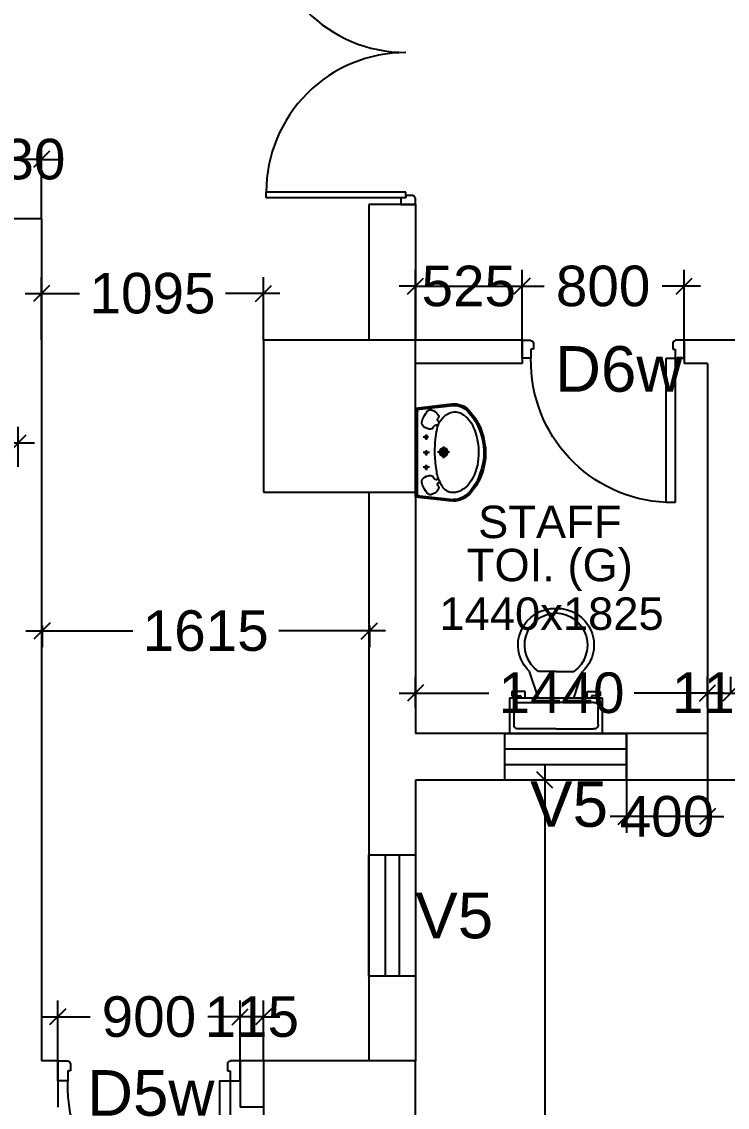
# Model space of a CAD drawing. Extents: x 6345096 to 6738923, y -6490958 to -6305885.
# Drawn here: x 6537097 to 6540577, y -6368716 to -6363359 of the extents above; entities that cross this region are included whole.
import ezdxf
from ezdxf.enums import TextEntityAlignment as Align

# ---------------------------------------------------------------- set-up
doc = ezdxf.new("R2010")
doc.units = 0
doc.header["$LTSCALE"] = 600
doc.header["$MEASUREMENT"] = 0
doc.header["$PDMODE"] = 35
doc.linetypes.add('DASHED', pattern=[0.75, 0.5, -0.25])
doc.linetypes.add('HIDDEN', pattern=[0.375, 0.25, -0.125])
doc.layers.get('0').update_dxf_attribs({"linetype": 'CONTINUOUS'})
doc.layers.get('Defpoints').update_dxf_attribs({"linetype": 'CONTINUOUS'})
for name, color, linetype in [('DOOR', 32, 'CONTINUOUS'), ('HS', 251, 'CONTINUOUS'), ('joinery', 7, 'CONTINUOUS'), ('LA-column', 3, 'CONTINUOUS'), ('Room Dim', 1, 'CONTINUOUS'), ('TEXT', 6, 'CONTINUOUS'), ('Toi-Euip', 8, 'CONTINUOUS'), ('toi-fix', 46, 'CONTINUOUS'), ('Walls', 7, 'CONTINUOUS'), ('WIN', 151, 'CONTINUOUS'), ('Working Dim', 5, 'CONTINUOUS')]:
    doc.layers.add(name, color=color, linetype=linetype)
doc.styles.add('ari', font='arial.ttf')
doc.styles.add('ARIAL', font='arial.ttf')
doc.dimstyles.new('int. dim', dxfattribs={"dimtxt": 200, "dimasz": 80, "dimexe": 80, "dimexo": 0, "dimgap": 70, "dimtad": 0, "dimdec": 0, "dimzin": 12, "dimdsep": 46, "dimtxsty": 'ari', "dimblk": 'OBLIQUE', "dimcen": 2, "dimdle": 80, "dimclrd": 256, "dimclre": 256, "dimclrt": 6, "dimadec": 0, "dimazin": 0, "dimtfac": 1, "dimtdec": 0, "dimtix": 1, "dimtmove": 2, "dimatfit": 3, "dimfxl": 1, "dimtolj": 1, "dimtzin": 0, "dimlwd": -1, "dimlwe": -1, "dimarcsym": 0})

# ---------------------------------------------------------------- blocks, each defined once
blk = doc.blocks.new('Z$W@#1275')
at = {"layer": 'DOOR'}
for p, q in [((73.1, 1500), (0, 1500)), ((0, 1500), (0, 1467.1)), ((73.1, 1467.1), (73.1, 1500)), ((0, 1467.1), (1.8, 1467.1)), ((11, 1456.1), (11, 1458)), ((11, 1456.1), (47.5, 1456.1)), ((47.5, 1467.1), (736.4, 1467.1)), ((47.5, 1467.1), (47.5, 1438.9)), ((47.5, 1456.1), (47.5, 1467.1)), ((47.5, 1467.1), (73.1, 1467.1)), ((736.4, 1467.1), (736.4, 1438.9)), ((47.5, 1438.9), (736.4, 1438.9)), ((47.5, 61.1), (736.4, 61.1)), ((47.5, 32.9), (47.5, 61.1)), ((736.4, 32.9), (736.4, 61.1)), ((0, 32.9), (1.8, 32.9)), ((0, 0), (0, 32.9)), ((73.1, 0), (0, 0)), ((11, 43.8), (11, 42)), ((11, 43.8), (47.5, 43.8)), ((47.5, 43.8), (47.5, 32.9)), ((47.5, 32.9), (736.4, 32.9)), ((47.5, 32.9), (73.1, 32.9)), ((73.1, 32.9), (73.1, 0))]:
    blk.add_line(p, q, dxfattribs=at)
for centre, start, end in [((11, 1467.1), 180, 270), ((11, 32.9), 90, 180)]:
    blk.add_arc(centre, 9.13, start, end, dxfattribs=at)
at = {"layer": 'DOOR', "color": 145}
for centre, start, end in [((47.5, 1438.9), 270, 0), ((47.5, 61.1), 0, 90)]:
    blk.add_arc(centre, 688.9, start, end, dxfattribs=at)
blk = doc.blocks.new('Z$W@#1841')
at = {"layer": 'DOOR'}
for p, q in [((-267.6, -167.4), (-317.3, -167.4)), ((-317.3, -167.4), (-317.3, -267.4)), ((-267.6, -217.9), (-267.6, -167.4)), ((533, -217.9), (533, -167.4)), ((533, -167.4), (582.7, -167.4)), ((582.7, -167.4), (582.7, -267.4)), ((-317.3, -267.4), (-267.6, -267.4)), ((-254.1, -217.9), (-267.6, -217.9)), ((-267.6, -267.4), (-267.6, -265.2)), ((-254.1, -253.9), (-256.3, -253.9)), ((-254.1, -253.9), (-254.1, -217.9)), ((519.5, -253.9), (519.5, -217.9)), ((519.5, -217.9), (533, -217.9)), ((519.5, -253.9), (521.7, -253.9)), ((533, -267.4), (533, -265.2)), ((582.7, -267.4), (533, -267.4))]:
    blk.add_line(p, q, dxfattribs=at)
blk.add_lwpolyline([(482.5, 633.2), (482.5, -167.4), (533, -167.4), (533, 633.2)], close=True, dxfattribs=at)
at = {"layer": 'DOOR', "color": 145}
blk.add_arc((518.4, -152.1), 786.1, 92.6177, 181.1129, dxfattribs=at)
at = {"layer": 'DOOR'}
for centre, start, end in [((-267.6, -253.9), 270, 0), ((533, -253.9), 180, 270)]:
    blk.add_arc(centre, 11.2, start, end, dxfattribs=at)
blk = doc.blocks.new('A$C782D609A')
at = {"layer": 'WIN', "linetype": 'Continuous'}
for p, q in [((-300, 230), (300, 230)), ((-300, 230), (-300, 0)), ((300, 230), (300, 0)), ((-300, 0), (300, 0))]:
    blk.add_line(p, q, dxfattribs=at)
at = {"layer": 'WIN', "linetype": 'DASHED', "ltscale": 300}
for p, q in [((-300, 153.3), (300, 153.3)), ((-300, 76.7), (300, 76.7))]:
    blk.add_line(p, q, dxfattribs=at)
blk = doc.blocks.new('1000')
at = {"layer": 'DOOR'}
for p, q in [((0, -100), (0, 0)), ((0, 0), (49.7, 0)), ((49.7, 0), (49.7, -2.2)), ((63.2, -49.5), (49.7, -49.5)), ((49.7, -49.5), (49.7, -100)), ((63.2, -13.5), (61, -13.5)), ((63.2, -13.5), (63.2, -49.5)), ((836.8, -13.5), (836.8, -49.5)), ((836.8, -13.5), (839, -13.5)), ((836.8, -49.5), (850.3, -49.5)), ((850.3, 0), (850.3, -2.2)), ((900, 0), (850.3, 0)), ((850.3, -49.5), (850.3, -100)), ((900, -100), (900, 0)), ((49.7, -100), (0, -100)), ((49.7, -100), (49.7, -900.6)), ((100.2, -100), (49.7, -100)), ((100.2, -900.6), (100.2, -100)), ((850.3, -100), (900, -100)), ((49.7, -900.6), (100.2, -900.6))]:
    blk.add_line(p, q, dxfattribs=at)
for centre, major_axis, start_param, end_param in [((49.7, -13.5), (-7.95, 7.95), 3.926991, 5.497787), ((850.3, -13.5), (7.95, 7.95), 0.785398, 2.356194)]:
    blk.add_ellipse(centre, major_axis=major_axis, ratio=1, start_param=start_param, end_param=end_param, dxfattribs=at)
at = {"layer": 'DOOR', "color": 145}
blk.add_ellipse((64.3, -115.3), major_axis=(-519.7, 589.8), ratio=1, start_param=2.464943, end_param=4.009476, dxfattribs=at)
blk = doc.blocks.new('_Oblique')
at = {"color": 0, "linetype": 'ByBlock', "lineweight": -2}
blk.add_line((-0.5, -0.5), (0.5, 0.5), dxfattribs=at)
blk = doc.blocks.new('*D287')
at = {"layer": 'Defpoints', "color": 0, "transparency": 16777216}
for p in [(6537197.1, -6366338, 5.1), (6538812.1, -6366338, 5.1), (6538812.1, -6366364.8)]:
    blk.add_point(p, dxfattribs=at)
at = {"layer": 'Working Dim', "transparency": 16777216}
for p, q in [((6537117.1, -6366364.8), (6537644.6, -6366364.8)), ((6537197.1, -6366338), (6537197.1, -6366444.8)), ((6538892.1, -6366364.8), (6538364.5, -6366364.8)), ((6538812.1, -6366338), (6538812.1, -6366444.8))]:
    blk.add_line(p, q, dxfattribs=at)
at = {"layer": 'Working Dim', "transparency": 16777216, "xscale": 80, "yscale": 80, "zscale": 80, "rotation": 180}
blk.add_blockref('_Oblique', (6537197.1, -6366364.8), dxfattribs=at)
at = {"layer": 'Working Dim', "transparency": 16777216, "xscale": 80, "yscale": 80, "zscale": 80}
blk.add_blockref('_Oblique', (6538812.1, -6366364.8), dxfattribs=at)
at = {"layer": 'Working Dim', "color": 6, "transparency": 16777216, "insert": (6538004.6, -6366364.8), "char_height": 200, "attachment_point": 5, "style": 'ari'}
blk.add_mtext('\\A1;1615', dxfattribs=at)
blk = doc.blocks.new('*D512')
at = {"layer": 'Defpoints', "color": 0, "transparency": 16777216}
for p in [(6536964.5, -6364038), (6536964.5, -6364330.6), (6537194.5, -6364330.6, 5.1)]:
    blk.add_point(p, dxfattribs=at)
at = {"layer": 'Working Dim', "transparency": 16777216}
for p, q in [((6536964.5, -6364330.6), (6536964.5, -6363958)), ((6537194.5, -6364330.6), (6537194.5, -6363958)), ((6536964.5, -6364038), (6536884.5, -6364038)), ((6537194.5, -6364038), (6536964.5, -6364038)), ((6537194.5, -6364038), (6537274.5, -6364038))]:
    blk.add_line(p, q, dxfattribs=at)
at = {"layer": 'Working Dim', "transparency": 16777216, "xscale": 80, "yscale": 80, "zscale": 80}
blk.add_blockref('_Oblique', (6536964.5, -6364038), dxfattribs=at)
at = {"layer": 'Working Dim', "transparency": 16777216, "xscale": 80, "yscale": 80, "zscale": 80, "rotation": 180}
blk.add_blockref('_Oblique', (6537194.5, -6364038), dxfattribs=at)
at = {"layer": 'Working Dim', "color": 6, "transparency": 16777216, "insert": (6537079.5, -6364038), "char_height": 200, "attachment_point": 5, "style": 'ari'}
blk.add_mtext('\\A1;230', dxfattribs=at)
blk = doc.blocks.new('*D514')
at = {"layer": 'Defpoints', "color": 0, "transparency": 16777216}
for p in [(6537079.5, -6365438), (6534079.4, -6365555.9, 5.1), (6537079.5, -6365555.9, 5.1)]:
    blk.add_point(p, dxfattribs=at)
at = {"layer": 'Working Dim', "transparency": 16777216}
for p, q in [((6534079.4, -6365555.9), (6534079.4, -6365358)), ((6537079.5, -6365555.9), (6537079.5, -6365358)), ((6533999.4, -6365438), (6535211.2, -6365438)), ((6537159.5, -6365438), (6535947.7, -6365438))]:
    blk.add_line(p, q, dxfattribs=at)
at = {"layer": 'Working Dim', "transparency": 16777216, "xscale": 80, "yscale": 80, "zscale": 80, "rotation": 180}
blk.add_blockref('_Oblique', (6534079.4, -6365438), dxfattribs=at)
at = {"layer": 'Working Dim', "transparency": 16777216, "xscale": 80, "yscale": 80, "zscale": 80}
blk.add_blockref('_Oblique', (6537079.5, -6365438), dxfattribs=at)
at = {"layer": 'Working Dim', "color": 6, "transparency": 16777216, "insert": (6535579.5, -6365438), "char_height": 200, "attachment_point": 5, "style": 'ari'}
blk.add_mtext('\\A1;3000', dxfattribs=at)
blk = doc.blocks.new('*D519')
at = {"layer": 'Defpoints', "color": 0, "transparency": 16777216}
for p in [(6538174.5, -6368269.4), (6538174.5, -6368485.6, 10.3), (6538289.5, -6368485.6, 5.1)]:
    blk.add_point(p, dxfattribs=at)
at = {"layer": 'Working Dim', "transparency": 16777216}
for p, q in [((6538174.5, -6368485.6), (6538174.5, -6368189.4)), ((6538289.5, -6368485.6), (6538289.5, -6368189.4)), ((6538174.5, -6368269.4), (6538094.5, -6368269.4)), ((6538289.5, -6368269.4), (6538174.5, -6368269.4)), ((6538289.5, -6368269.4), (6538369.5, -6368269.4))]:
    blk.add_line(p, q, dxfattribs=at)
at = {"layer": 'Working Dim', "transparency": 16777216, "xscale": 80, "yscale": 80, "zscale": 80}
blk.add_blockref('_Oblique', (6538174.5, -6368269.4), dxfattribs=at)
at = {"layer": 'Working Dim', "transparency": 16777216, "xscale": 80, "yscale": 80, "zscale": 80, "rotation": 180}
blk.add_blockref('_Oblique', (6538289.5, -6368269.4), dxfattribs=at)
at = {"layer": 'Working Dim', "color": 6, "transparency": 16777216, "insert": (6538232, -6368269.4), "char_height": 200, "attachment_point": 5, "style": 'ari'}
blk.add_mtext('\\A1;115', dxfattribs=at)
blk = doc.blocks.new('*D520')
at = {"layer": 'Defpoints', "color": 0, "transparency": 16777216}
for p in [(6537274.5, -6368269.4), (6537274.5, -6368485.6, 5.1), (6538174.5, -6368485.6, 10.3)]:
    blk.add_point(p, dxfattribs=at)
at = {"layer": 'Working Dim', "transparency": 16777216}
for p, q in [((6537274.5, -6368485.6), (6537274.5, -6368189.4)), ((6538174.5, -6368485.6), (6538174.5, -6368189.4)), ((6537194.5, -6368269.4), (6537433.9, -6368269.4)), ((6538254.5, -6368269.4), (6538015.1, -6368269.4))]:
    blk.add_line(p, q, dxfattribs=at)
at = {"layer": 'Working Dim', "transparency": 16777216, "xscale": 80, "yscale": 80, "zscale": 80, "rotation": 180}
blk.add_blockref('_Oblique', (6537274.5, -6368269.4), dxfattribs=at)
at = {"layer": 'Working Dim', "transparency": 16777216, "xscale": 80, "yscale": 80, "zscale": 80}
blk.add_blockref('_Oblique', (6538174.5, -6368269.4), dxfattribs=at)
at = {"layer": 'Working Dim', "color": 6, "transparency": 16777216, "insert": (6537724.5, -6368269.4), "char_height": 200, "attachment_point": 5, "style": 'ari'}
blk.add_mtext('\\A1;900', dxfattribs=at)
blk = doc.blocks.new('*D534')
at = {"layer": 'Defpoints', "color": 0, "transparency": 16777216}
for p in [(6539564.8, -6364663.8), (6539039.5, -6364930.4, 5.1), (6539564.8, -6364930.4)]:
    blk.add_point(p, dxfattribs=at)
at = {"layer": 'Working Dim', "transparency": 16777216}
for p, q in [((6539039.5, -6364930.4), (6539039.5, -6364583.8)), ((6539564.8, -6364930.4), (6539564.8, -6364583.8)), ((6539039.5, -6364663.8), (6538959.5, -6364663.8)), ((6539039.5, -6364663.8), (6539564.8, -6364663.8)), ((6539564.8, -6364663.8), (6539644.8, -6364663.8))]:
    blk.add_line(p, q, dxfattribs=at)
at = {"layer": 'Working Dim', "transparency": 16777216, "xscale": 80, "yscale": 80, "zscale": 80}
blk.add_blockref('_Oblique', (6539039.5, -6364663.8), dxfattribs=at)
at = {"layer": 'Working Dim', "transparency": 16777216, "xscale": 80, "yscale": 80, "zscale": 80, "rotation": 180}
blk.add_blockref('_Oblique', (6539564.8, -6364663.8), dxfattribs=at)
at = {"layer": 'Working Dim', "color": 6, "transparency": 16777216, "insert": (6539302.2, -6364663.8), "char_height": 200, "attachment_point": 5, "style": 'ari'}
blk.add_mtext('\\A1;525', dxfattribs=at)
blk = doc.blocks.new('*D535')
at = {"layer": 'Defpoints', "color": 0, "transparency": 16777216}
for p in [(6540364.8, -6364663.8), (6539564.8, -6364930.4), (6540364.8, -6364930.6)]:
    blk.add_point(p, dxfattribs=at)
at = {"layer": 'Working Dim', "transparency": 16777216}
for p, q in [((6539564.8, -6364930.4), (6539564.8, -6364583.8)), ((6540364.8, -6364930.6), (6540364.8, -6364583.8)), ((6539484.8, -6364663.8), (6539674.1, -6364663.8)), ((6540444.8, -6364663.8), (6540255.6, -6364663.8))]:
    blk.add_line(p, q, dxfattribs=at)
at = {"layer": 'Working Dim', "transparency": 16777216, "xscale": 80, "yscale": 80, "zscale": 80, "rotation": 180}
blk.add_blockref('_Oblique', (6539564.8, -6364663.8), dxfattribs=at)
at = {"layer": 'Working Dim', "transparency": 16777216, "xscale": 80, "yscale": 80, "zscale": 80}
blk.add_blockref('_Oblique', (6540364.8, -6364663.8), dxfattribs=at)
at = {"layer": 'Working Dim', "color": 6, "transparency": 16777216, "insert": (6539964.8, -6364663.8), "char_height": 200, "attachment_point": 5, "style": 'ari'}
blk.add_mtext('\\A1;800', dxfattribs=at)
blk = doc.blocks.new('*D538')
at = {"layer": 'Defpoints', "color": 0, "transparency": 16777216}
for p in [(6540479.8, -6366671.2), (6539039.5, -6366742.6, 5.1), (6540479.8, -6366742.6)]:
    blk.add_point(p, dxfattribs=at)
at = {"layer": 'Working Dim', "transparency": 16777216}
for p, q in [((6539039.5, -6366742.6), (6539039.5, -6366591.2)), ((6540479.8, -6366742.6), (6540479.8, -6366591.2)), ((6538959.5, -6366671.2), (6539400.8, -6366671.2)), ((6540559.8, -6366671.2), (6540118.6, -6366671.2))]:
    blk.add_line(p, q, dxfattribs=at)
at = {"layer": 'Working Dim', "transparency": 16777216, "xscale": 80, "yscale": 80, "zscale": 80, "rotation": 180}
blk.add_blockref('_Oblique', (6539039.5, -6366671.2), dxfattribs=at)
at = {"layer": 'Working Dim', "transparency": 16777216, "xscale": 80, "yscale": 80, "zscale": 80}
blk.add_blockref('_Oblique', (6540479.8, -6366671.2), dxfattribs=at)
at = {"layer": 'Working Dim', "color": 6, "transparency": 16777216, "insert": (6539759.7, -6366671.2), "char_height": 200, "attachment_point": 5, "style": 'ari'}
blk.add_mtext('\\A1;1440', dxfattribs=at)
blk = doc.blocks.new('*D539')
at = {"layer": 'Defpoints', "color": 0, "transparency": 16777216}
for p in [(6540594.8, -6366671.2), (6540594.8, -6366671.2), (6540479.8, -6366742.6)]:
    blk.add_point(p, dxfattribs=at)
at = {"layer": 'Working Dim', "transparency": 16777216}
for p, q in [((6540479.8, -6366742.6), (6540479.8, -6366591.2)), ((6540594.8, -6366671.2), (6540594.8, -6366591.2)), ((6540479.8, -6366671.2), (6540399.8, -6366671.2)), ((6540479.8, -6366671.2), (6540594.8, -6366671.2)), ((6540594.8, -6366671.2), (6540674.8, -6366671.2))]:
    blk.add_line(p, q, dxfattribs=at)
at = {"layer": 'Working Dim', "transparency": 16777216, "xscale": 80, "yscale": 80, "zscale": 80}
blk.add_blockref('_Oblique', (6540479.8, -6366671.2), dxfattribs=at)
at = {"layer": 'Working Dim', "transparency": 16777216, "xscale": 80, "yscale": 80, "zscale": 80, "rotation": 180}
blk.add_blockref('_Oblique', (6540594.8, -6366671.2), dxfattribs=at)
at = {"layer": 'Working Dim', "color": 6, "transparency": 16777216, "insert": (6540537.3, -6366671.2), "char_height": 200, "attachment_point": 5, "style": 'ari'}
blk.add_mtext('\\A1;115', dxfattribs=at)
blk = doc.blocks.new('*D540')
at = {"layer": 'Defpoints', "color": 0, "transparency": 16777216}
for p in [(6540594.8, -6366671.2), (6542039.3, -6366671.2), (6542039.3, -6366671.2)]:
    blk.add_point(p, dxfattribs=at)
at = {"layer": 'Working Dim', "transparency": 16777216}
for p, q in [((6540594.8, -6366671.2), (6540594.8, -6366591.2)), ((6542039.3, -6366671.2), (6542039.3, -6366591.2)), ((6540514.8, -6366671.2), (6540957.1, -6366671.2)), ((6542119.3, -6366671.2), (6541677.1, -6366671.2))]:
    blk.add_line(p, q, dxfattribs=at)
at = {"layer": 'Working Dim', "transparency": 16777216, "xscale": 80, "yscale": 80, "zscale": 80, "rotation": 180}
blk.add_blockref('_Oblique', (6540594.8, -6366671.2), dxfattribs=at)
at = {"layer": 'Working Dim', "transparency": 16777216, "xscale": 80, "yscale": 80, "zscale": 80}
blk.add_blockref('_Oblique', (6542039.3, -6366671.2), dxfattribs=at)
at = {"layer": 'Working Dim', "color": 6, "transparency": 16777216, "insert": (6541317.1, -6366671.2), "char_height": 200, "attachment_point": 5, "style": 'ari'}
blk.add_mtext('\\A1;1445', dxfattribs=at)
blk = doc.blocks.new('*D542')
at = {"layer": 'Defpoints', "color": 0, "transparency": 16777216}
for p in [(6539677.4, -6367100.6), (6539766.2, -6367100.6, -1.1), (6539039.5, -6372995.6, 5.1)]:
    blk.add_point(p, dxfattribs=at)
at = {"layer": 'Working Dim', "transparency": 16777216}
for p, q in [((6539677.4, -6367020.6), (6539677.4, -6369678.7)), ((6539766.2, -6367100.6), (6539597.4, -6367100.6)), ((6539677.4, -6373075.6), (6539677.4, -6370417.5)), ((6539039.5, -6372995.6), (6539757.4, -6372995.6))]:
    blk.add_line(p, q, dxfattribs=at)
at = {"layer": 'Working Dim', "transparency": 16777216, "xscale": 80, "yscale": 80, "zscale": 80}
for p, rotation in [((6539677.4, -6367100.6), 90), ((6539677.4, -6372995.6), 270)]:
    blk.add_blockref('_Oblique', p, dxfattribs=dict(at, rotation=rotation))
at = {"layer": 'Working Dim', "color": 6, "transparency": 16777216, "insert": (6539677.4, -6370048.1), "char_height": 200, "attachment_point": 5, "rotation": 90, "style": 'ari'}
blk.add_mtext('\\A1;5895', dxfattribs=at)
blk = doc.blocks.new('*D543')
at = {"layer": 'Defpoints', "color": 0, "transparency": 16777216}
for p in [(6537194.5, -6364699.5), (6537194.5, -6364930.6, 5.1), (6538289.5, -6364930.6)]:
    blk.add_point(p, dxfattribs=at)
at = {"layer": 'Working Dim', "transparency": 16777216}
for p, q in [((6537194.5, -6364930.6), (6537194.5, -6364619.5)), ((6538289.5, -6364930.6), (6538289.5, -6364619.5)), ((6537114.5, -6364699.5), (6537382.1, -6364699.5)), ((6538369.5, -6364699.5), (6538102, -6364699.5))]:
    blk.add_line(p, q, dxfattribs=at)
at = {"layer": 'Working Dim', "transparency": 16777216, "xscale": 80, "yscale": 80, "zscale": 80, "rotation": 180}
blk.add_blockref('_Oblique', (6537194.5, -6364699.5), dxfattribs=at)
at = {"layer": 'Working Dim', "transparency": 16777216, "xscale": 80, "yscale": 80, "zscale": 80}
blk.add_blockref('_Oblique', (6538289.5, -6364699.5), dxfattribs=at)
at = {"layer": 'Working Dim', "color": 6, "transparency": 16777216, "insert": (6537742, -6364699.5), "char_height": 200, "attachment_point": 5, "style": 'ari'}
blk.add_mtext('\\A1;1095', dxfattribs=at)
blk = doc.blocks.new('A$C70ED7303')
at = {"layer": 'toi-fix', "color": 8}
for p, q in [((0, 0), (229, 0)), ((229, 0), (229, -174.4)), ((-229, 0), (0, 0)), ((-229, -174.4), (-229, 0)), ((-207.2, -43.6), (-207.2, -130.8)), ((0, -21.8), (-185.4, -21.8)), ((0, -21.8), (185.4, -21.8)), ((207.2, -43.6), (207.2, -130.8)), ((-185.4, -152.6), (0, -152.6)), ((185.4, -152.6), (0, -152.6)), ((229, -174.4), (-229, -174.4)), ((-218.1, -207.2), (-218.1, -185.4)), ((-218.1, -185.4), (-174.4, -185.4)), ((-152.6, -207.2), (-218.1, -207.2)), ((-174.4, -185.4), (-174.4, -174.4)), ((-152.6, -174.4), (-152.6, -207.2)), ((-87.2, -174.4), (-130.8, -305.3)), ((87.2, -174.4), (130.8, -305.3)), ((152.6, -174.4), (152.6, -207.2)), ((152.6, -207.2), (218.1, -207.2)), ((174.4, -185.4), (174.4, -174.4)), ((218.1, -185.4), (174.4, -185.4)), ((218.1, -207.2), (218.1, -185.4)), ((0, -305.3), (-87.2, -305.3)), ((0, -305.3), (87.2, -305.3))]:
    blk.add_line(p, q, dxfattribs=at)
for centre, major_axis, start_param, end_param in [((-188.1, -40.9), (13.6, -13.6), 2.214297, 4.068888), ((188.1, -40.9), (13.6, -13.6), 0.643501, 2.498091), ((-188.1, -133.6), (-13.6, -13.6), 5.35589, 7.21048), ((188.1, -133.6), (-13.6, -13.6), 0.643501, 2.498091), ((-6.6, -436.2), (-127.6, -127.6), 4.686239, 7.105146), ((4.7, -435.5), (-112.7, -112.7), 4.541602, 7.039318), ((6.6, -436.2), (55.8, -171.6), -0.351019, 2.067888), ((-4.7, -435.5), (-112.7, -112.7), 0.814663, 3.31238)]:
    blk.add_ellipse(centre, major_axis=major_axis, ratio=1, start_param=start_param, end_param=end_param, dxfattribs=at)
blk = doc.blocks.new('A$C4D064DB7')
at = {"layer": 'Toi-Euip', "color": 8}
for p, q in [((-219.3, -1), (-239.3, 178)), ((-212.3, 5.4), (-232.3, 184.5)), ((0.9, 167), (0.9, 107.5)), ((212.2, 4.9), (232.3, 184.5)), ((219.2, -1), (239.3, 178)), ((-28.5, 137.9), (30, 137.9)), ((-73.1, 68.7), (-73.1, 37.2)), ((-0.6, 68.7), (-0.6, 37.2)), ((76.2, 63.6), (76.2, 37.2)), ((-204.6, 8.3), (200.4, 8.3)), ((-61.3, 51.7), (-86.8, 51.7)), ((11.1, 51.7), (-14.3, 51.7)), ((87.9, 51.7), (62.5, 51.7)), ((-219.3, -1), (219.2, -1))]:
    blk.add_line(p, q, dxfattribs=at)
for centre, radius in [((0.9, 137.9), 20.9), ((0.9, 137.9), 15), ((0.9, 137.9), 10.5), ((-73.1, 51.7), 6.23), ((-0.6, 51.7), 6.23), ((76.2, 51.7), 6.23)]:
    blk.add_circle(centre, radius, dxfattribs=at)
for centre, radius, start, end in [((-15, 63.3), 278.1, 103.6801, 133.1199), ((0.4, 42.8), 293.4, 66.1951, 111.8497), ((-3.7, 79.1), 265.8, 77.1391, 106.8516), ((11, 56.9), 284.8, 46.3845, 81.023), ((-115.7, 175.3), 119.3, 121.8415, 151.2146), ((-79.5, 166.9), 122.1, 117.7975, 160.6946), ((-52.1, 129.5), 194.1, 106.9894, 130.6854), ((-12.7, 69.4), 239.9, 90.5187, 121.0564), ((4.5, 21.6), 288.4, 65.4107, 93.8454), ((17.4, 64.4), 266.9, 46.2173, 67.6674), ((74.5, 158), 135.4, 31.8603, 68.3132), ((-135.9, 190.3), 102.7, 132.34, 168.5521), ((-156.9, 191.3), 75.7, 146.7911, 185.1402), ((131.4, 192.6), 68.8, 336.7779, 32.4081), ((140.9, 188.9), 91.5, 357.2238, 48.0895), ((143.8, 190.8), 96.4, 352.3942, 48.6169), ((-159.3, 187.8), 80.7, 163.2392, 186.9959), ((-105.8, 184.4), 91.8, 165.5854, 192.6546), ((-124.3, 195.5), 77.6, 203.693, 246.3813), ((98.1, 210.4), 106.4, 278.0202, 335.0221), ((-154.2, 64.6), 55.1, 124.9669, 161.6496), ((-174.7, 96.4), 17.3, 50.4642, 129.5358), ((-157.9, 115.7), 8.33, 226.0403, 306.1074), ((-73.6, 263.8), 161.7, 239.5902, 265.9719), ((-156.5, 116.7), 8.45, 294.5104, 30.3287), ((-126.4, 102.5), 8.28, 83.1526, 217.3039), ((129.6, 102.2), 7.16, 318.2984, 78.6803), ((157.9, 115.9), 7.49, 165.1523, 247.9307), ((159.9, 115.7), 8.33, 233.8926, 313.9597), ((176.7, 96.4), 17.3, 50.4642, 129.5358), ((156.2, 64.6), 55.1, 18.3504, 55.0331), ((-188.7, 72.6), 20.1, 152.4908, 243.191), ((-120.2, 149.2), 122.2, 230.5982, 250.4136), ((-161, 71.5), 47.7, 305.0585, 347.193), ((-110.1, 109.7), 26, 208.2715, 253.614), ((-144.2, 69.4), 30.9, 343.9654, 29.9209), ((33.5, 869.5), 776.1, 261.2228, 267.52), ((-3.1, 803.8), 709.6, 270.2431, 275.5482), ((44.3, 384), 287.3, 274.2321, 283.8267), ((146.2, 69.4), 30.9, 150.0791, 196.0346), ((163, 71.5), 47.7, 192.807, 234.9415), ((112.1, 109.7), 26, 286.386, 331.7285), ((122.2, 149.2), 122.2, 289.5864, 309.4018), ((190.7, 72.6), 20.1, 296.809, 27.5092), ((-200, -15.1), 23.9, 101.1451, 143.7785), ((-145.6, 63.1), 33, 241.9192, 291.3561), ((147.6, 63.1), 33, 248.6439, 298.0808), ((199.8, -16.6), 24.9, 38.7487, 88.5796)]:
    blk.add_arc(centre, radius, start, end, dxfattribs=at)
blk = doc.blocks.new('*D1085')
at = {"layer": 'Defpoints', "color": 0, "transparency": 16777216}
for p in [(6540079.6, -6366870.6, -7.8), (6540479.8, -6366870.6), (6540079.6, -6367280.9)]:
    blk.add_point(p, dxfattribs=at)
at = {"layer": 'Working Dim', "transparency": 16777216}
for p, q in [((6540079.6, -6366870.6), (6540079.6, -6367360.9)), ((6540479.8, -6366870.6), (6540479.8, -6367360.9)), ((6540079.6, -6367280.9), (6539999.6, -6367280.9)), ((6540479.8, -6367280.9), (6540079.6, -6367280.9)), ((6540479.8, -6367280.9), (6540559.8, -6367280.9))]:
    blk.add_line(p, q, dxfattribs=at)
at = {"layer": 'Working Dim', "transparency": 16777216, "xscale": 80, "yscale": 80, "zscale": 80}
blk.add_blockref('_Oblique', (6540079.6, -6367280.9), dxfattribs=at)
at = {"layer": 'Working Dim', "transparency": 16777216, "xscale": 80, "yscale": 80, "zscale": 80, "rotation": 180}
blk.add_blockref('_Oblique', (6540479.8, -6367280.9), dxfattribs=at)
at = {"layer": 'Working Dim', "color": 6, "transparency": 16777216, "insert": (6540279.7, -6367280.9), "char_height": 200, "attachment_point": 5, "style": 'ari'}
blk.add_mtext('\\A1;400', dxfattribs=at)
blk = doc.blocks.new('A$C2CD672AE')
at = {"layer": 'Walls', "color": 8, "linetype": 'HIDDEN'}
for p, q in [((8490.1, 92163.4), (8490.1, 91493.5)), ((8720.1, 92163.4), (8490.1, 92163.4)), ((8720.1, 92163.4), (8720.1, 91493.5)), ((6875.1, 92093.3), (6645.1, 92093.3)), ((6875.1, 92093.3), (6875.1, 87938.3)), ((9245.5, 91493.3), (8720, 91493.3)), ((8720.1, 91493.3), (8720.1, 91493.4)), ((9245.5, 91493.3), (9245.5, 91378.3)), ((10395.5, 91493.3), (10045.5, 91493.3)), ((10045.5, 91493.3), (10045.5, 91378.3)), ((9245.5, 91378.3), (8720, 91378.3)), ((10160.5, 91378.3), (10045.5, 91378.3)), ((10160.5, 91378.3), (10160.5, 89553.3)), ((8490.1, 90743.3), (8490.1, 87938.3)), ((8720.1, 90743.3), (8720.1, 89553.5)), ((10160.5, 89553.5), (8720, 89553.5)), ((8720.1, 89323.3), (8720.1, 87938.3)), ((11720, 89323.3), (8720.1, 89323.3)), ((6955.1, 87938.3), (6875.1, 87938.3)), ((6955.1, 87938.3), (6955.1, 87708.3)), ((7970.1, 87938.3), (7855.1, 87938.3)), ((7855.1, 87938.3), (7855.1, 87708.3)), ((7970.1, 87708.3), (7855.1, 87708.3))]:
    blk.add_line(p, q, dxfattribs=at)

msp = doc.modelspace()

# ---------------------------------------------------------------- linework, layer by layer
at = {"layer": 'LA-column', "color": 2}
msp.add_lwpolyline([(6538289.388, -6365680.366), (6539039.388, -6365680.366), (6539039.388, -6364930.366), (6538289.388, -6364930.366)], close=True, dxfattribs=at)
at = {"layer": 'LA-column', "color": 2, "elevation": 5.131}
msp.add_lwpolyline([(6538289.524, -6369235.577), (6539039.524, -6369235.577), (6539039.524, -6368485.577), (6538289.524, -6368485.577)], close=True, dxfattribs=at)
at = {"layer": 'Walls'}
for p, q in [((6539039.526, -6364260.5), (6538809.524, -6364260.5)), ((6538809.526, -6364260.5), (6538809.527, -6364930.407)), ((6539039.526, -6364260.5), (6539039.527, -6364930.407)), ((6537194.524, -6364330.581), (6536964.524, -6364330.581)), ((6537194.524, -6364330.581), (6537194.524, -6368485.581)), ((6539039.524, -6364930.581), (6539039.524, -6364930.521)), ((6538809.524, -6365680.553), (6538809.524, -6368485.577)), ((6539039.524, -6365680.553), (6539039.524, -6366870.426)), ((6539039.524, -6367100.633), (6539039.524, -6368485.577)), ((6537274.524, -6368485.581), (6537194.524, -6368485.581)), ((6537274.524, -6368485.581), (6537274.524, -6368715.581)), ((6538289.524, -6368485.581), (6538174.524, -6368485.581)), ((6538174.524, -6368485.581), (6538174.524, -6368715.581)), ((6538289.524, -6368715.581), (6538174.524, -6368715.581))]:
    msp.add_line(p, q, dxfattribs=at)
at = {"layer": 'Walls', "linetype": 'Continuous'}
for p, q in [((6539564.838, -6364930.553), (6539039.344, -6364930.553)), ((6539564.838, -6364930.553), (6539564.838, -6365045.553)), ((6540714.847, -6364930.553), (6540364.838, -6364930.553)), ((6540364.838, -6364930.553), (6540364.838, -6365045.553)), ((6539564.838, -6365045.553), (6539039.344, -6365045.553)), ((6540479.842, -6365045.553), (6540364.838, -6365045.553)), ((6540479.842, -6365045.553), (6540479.842, -6366870.579)), ((6540479.842, -6366870.426), (6539039.344, -6366870.426)), ((6542039.341, -6367100.633), (6539039.524, -6367100.633))]:
    msp.add_line(p, q, dxfattribs=at)
at = {"layer": 'WIN', "linetype": 'Continuous', "elevation": 10.262}
for points in [[(6538809.524, -6368069.296), (6538809.524, -6367469.296), (6539039.524, -6367469.296), (6539039.524, -6368069.296)], [(6538890.865, -6368069.296), (6538890.865, -6367469.296), (6538958.183, -6367469.296), (6538958.183, -6368069.296)]]:
    msp.add_lwpolyline(points, close=True, dxfattribs=at)

# ---------------------------------------------------------------- block references
at = {"layer": 'DOOR', "xscale": 1.000014692544937, "yscale": 1.000014692544937, "zscale": 1.000014692544937, "rotation": 180}
msp.add_blockref('Z$W@#1275', (6539039.524, -6362760.5, -0.173), dxfattribs=at)
at = {"layer": 'DOOR', "linetype": 'Continuous', "xscale": -0.8888888880610687, "yscale": 0.8888888927176595, "zscale": 0.8888888919152134, "rotation": 359.9999872134056}
msp.add_blockref('1000', (6540364.838, -6364930.593, -5.131), dxfattribs=at)
at = {"layer": 'DOOR', "linetype": 'Continuous', "xscale": -1, "rotation": 180}
msp.add_blockref('Z$W@#1841', (6537591.808, -6368752.989, 5.131), dxfattribs=at)
at = {"layer": 'HS'}
msp.add_blockref('A$C2CD672AE', (6530319.294, -6456423.902, 8.17), dxfattribs=at)
at = {"layer": 'toi-fix', "xscale": -1, "rotation": 270}
msp.add_blockref('A$C4D064DB7', (6539040.538, -6365484.249), dxfattribs=at)
at = {"layer": 'toi-fix', "linetype": 'Continuous', "xscale": -1, "rotation": 180}
msp.add_blockref('A$C70ED7303', (6539732.765, -6366870.426), dxfattribs=at)
at = {"layer": 'WIN', "linetype": 'Continuous', "xscale": -1, "rotation": 180}
msp.add_blockref('A$C782D609A', (6539779.638, -6366870.426, -7.822), dxfattribs=at)

# ---------------------------------------------------------------- texts
at = {"layer": 'joinery', "style": 'ari'}
for s, p in [('D6w', (6540041.58, -6365184.547, -3.481)), ('V5', (6539796.85, -6367331.585, -7.822)), ('V5', (6539230.473, -6367881.654, 0.696)), ('D5w', (6537733.252, -6368757.309))]:
    msp.add_text(s, height=225, dxfattribs=at).set_placement(p, align=Align.CENTER)
at = {"layer": 'Room Dim', "style": 'ARIAL'}
msp.add_text('1440x1825', height=160, dxfattribs=at).set_placement((6539710.472, -6366359.641, -7.822), align=Align.CENTER)
at = {"layer": 'TEXT', "color": 7, "style": 'ARIAL'}
for s, p in [('STAFF', (6539701.899, -6365906.741, -7.822)), ('TOI. (G)', (6539701.899, -6366119.626, -7.822))]:
    msp.add_text(s, height=160, dxfattribs=at).set_placement(p, align=Align.CENTER)

# ---------------------------------------------------------------- dimensions: what is measured, and where the dimension line sits
at = {"layer": 'Working Dim', "color": 6}
for base, p1, p2, picture, middle in [((6536964.524, -6364037.96), (6537194.524, -6364330.581, 5.131), (6536964.524, -6364330.581), '*D512', (6537079.524, -6364037.96)), ((6539564.838, -6364663.798), (6539039.527, -6364930.407, 5.131), (6539564.838, -6364930.407), '*D534', (6539302.182, -6364663.798)), ((6540364.838, -6364663.798), (6539564.838, -6364930.407), (6540364.838, -6364930.553), '*D535', (6539964.838, -6364663.798)), ((6537194.524, -6364699.483), (6538289.524, -6364930.553), (6537194.524, -6364930.553, 5.131), '*D543', (6537742.024, -6364699.483)), ((6537079.524, -6365438.027, 5.131), (6534079.388, -6365555.883, 10.262), (6537079.524, -6365555.883, 10.262), '*D514', (6535579.456, -6365438.027, 5.131)), ((6538812.055, -6366364.754, 5.131), (6537197.055, -6366338.002, 10.262), (6538812.055, -6366338.002, 10.262), '*D287', (6538004.555, -6366364.754, 5.131)), ((6540479.842, -6366671.237), (6539039.524, -6366742.553, 5.131), (6540479.842, -6366742.553), '*D538', (6539759.683, -6366671.237)), ((6540594.842, -6366671.237), (6540479.842, -6366742.553), (6540594.842, -6366671.237), '*D539', (6540537.342, -6366671.237)), ((6542039.348, -6366671.237), (6540594.842, -6366671.237), (6542039.348, -6366671.237), '*D540', (6541317.095, -6366671.237)), ((6540079.638, -6367280.881), (6540479.842, -6366870.579), (6540079.638, -6366870.579, -7.822), '*D1085', (6540279.74, -6367280.881)), ((6537274.524, -6368269.422), (6538174.524, -6368485.581, 10.262), (6537274.524, -6368485.581, 5.131), '*D520', (6537724.524, -6368269.422)), ((6538174.524, -6368269.422), (6538289.524, -6368485.581, 5.131), (6538174.524, -6368485.581, 10.262), '*D519', (6538232.024, -6368269.422))]:
    dim = msp.add_linear_dim(base=base, p1=p1, p2=p2, dimstyle='int. dim', override={"dimtxt": 200, "dimarcsym": 1}, dxfattribs=at)
    dim.commit()
    dim.dimension.update_dxf_attribs({"geometry": picture, "text_midpoint": middle})
dim = msp.add_linear_dim(base=(6539677.362, -6367100.633), p1=(6539039.524, -6372995.581, 5.131), p2=(6539766.229, -6367100.633, -1.086), angle=90, dimstyle='int. dim', override={"dimtxt": 200, "dimarcsym": 1}, dxfattribs=at)
dim.commit()
dim.dimension.update_dxf_attribs({"geometry": '*D542', "text_midpoint": (6539677.362, -6370048.107)})

doc.saveas('drawing.dxf')
